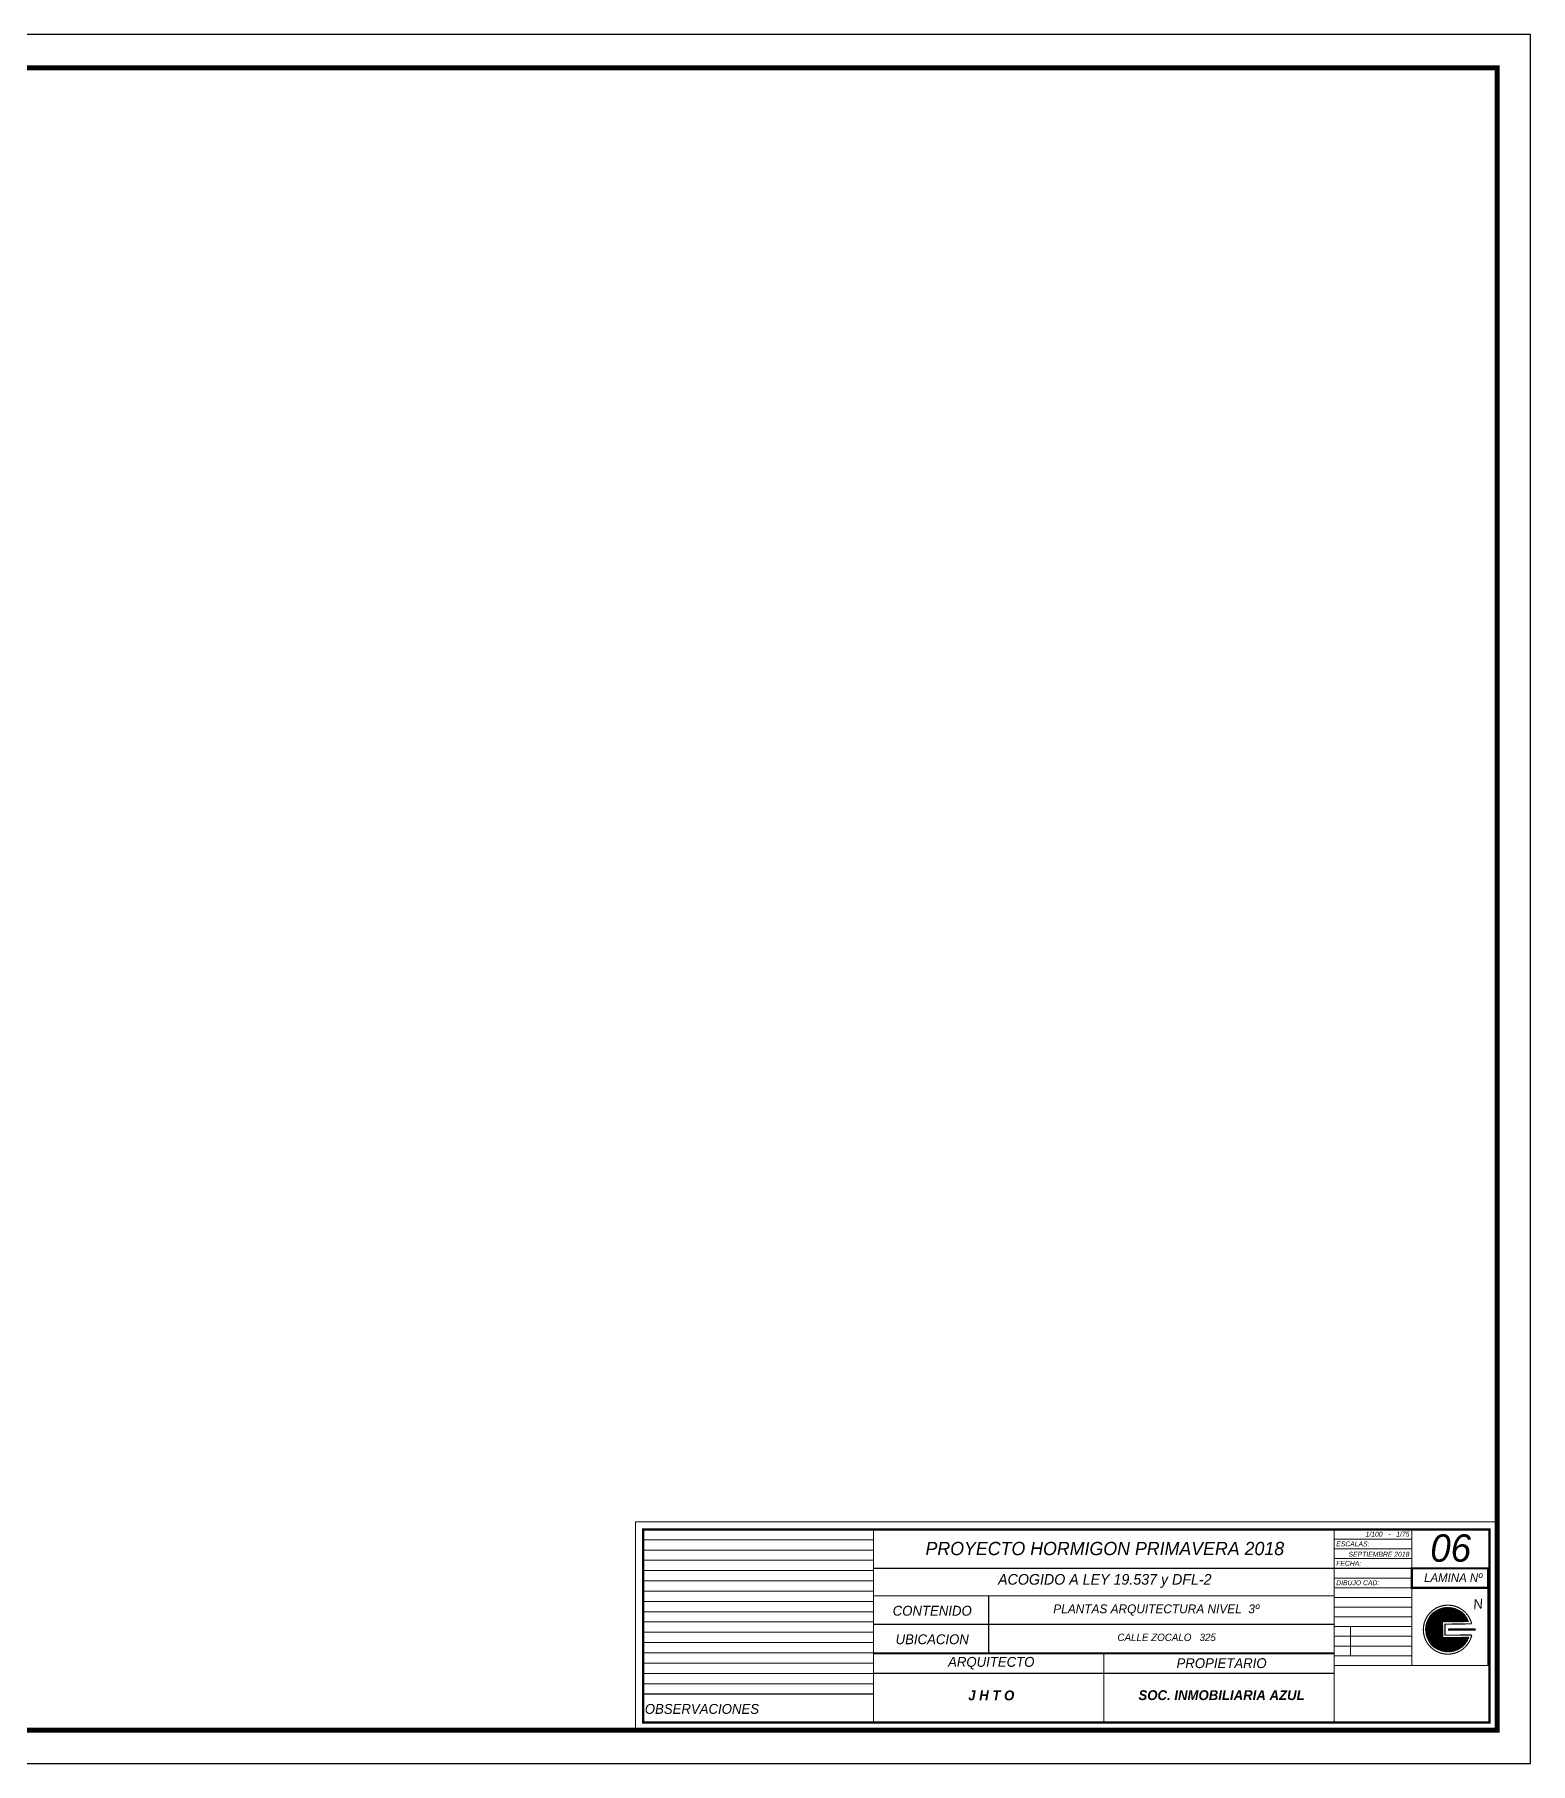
# Model space of a CAD drawing. Header units: millimetres. Extents: x 1217 to 2428, y 234 to 644.
# Drawn here: x 2383.5 to 2428.5, y 452.4 to 504.4 of the extents above; entities that cross this region are included whole.
import ezdxf

# ---------------------------------------------------------------- set-up
doc = ezdxf.new("R2010")
doc.units = ezdxf.units.MM
doc.layers.get('0').update_dxf_attribs({"lineweight": 5})
doc.layers.add('0.1', color=251, linetype='Continuous')
doc.styles.get("Standard").update_dxf_attribs({"font": 'arial.ttf'})

msp = doc.modelspace()

# ---------------------------------------------------------------- hatches: boundary and pattern name
h = msp.add_hatch()
h.set_pattern_fill('ANSI31', color=256, scale=0.003706, angle=702.803715, style=0)
h.set_pattern_definition([(45.600571, (2294.421321, 282.118993), (0.0084065229, -0.00823211136), [])])
h.paths.add_polyline_path([(2426.60075, 456.70593), (2425.82004, 456.69774), (2425.82497, 456.22716), (2426.60568, 456.23534, -5.50396518)])

# ---------------------------------------------------------------- linework, layer by layer
for p, q in [((2408.70012, 459.4772, 0), (2401.77238, 459.4772, 0)), ((2408.70012, 459.168, 0), (2401.77238, 459.168, 0)), ((2408.70012, 457.10348, 0), (2408.70012, 459.4772, 0)), ((2408.70012, 459.4772, 0), (2424.89237, 459.4772, 0)), ((2424.89237, 457.72461, 0), (2424.89237, 459.4772, 0)), ((2424.89237, 459.4772, 0), (2427.22915, 459.4772, 0)), ((2427.22915, 455.38783, 0), (2427.22915, 459.4772, 0)), ((2408.70012, 458.8588, 0), (2401.77238, 458.8588, 0)), ((2408.70012, 458.81914, 0), (2408.70012, 455.38783, 0)), ((2422.55559, 458.893, 0), (2424.89237, 458.893, 0)), ((2408.70012, 458.5496, 0), (2401.77238, 458.5496, 0)), ((2408.70012, 458.2404, 0), (2401.77238, 458.2404, 0)), ((2422.55559, 458.6009, 0), (2424.89237, 458.6009, 0)), ((2422.55559, 458.30881, 0), (2424.89237, 458.30881, 0)), ((2424.89237, 458.30881, 0), (2427.22915, 458.30881, 0)), ((2408.70012, 457.9312, 0), (2401.77238, 457.9312, 0)), ((2408.70012, 457.622, 0), (2401.77238, 457.622, 0)), ((2422.55559, 458.01671, 0), (2424.89237, 458.01671, 0)), ((2422.55559, 457.72461, 0), (2424.89237, 457.72461, 0)), ((2424.89237, 455.38783, 0), (2424.89237, 457.72461, 0)), ((2424.89237, 457.72461, 0), (2427.22915, 457.72461, 0)), ((2408.70012, 457.3128, 0), (2401.77238, 457.3128, 0)), ((2408.70012, 455.38783, 0), (2408.70012, 457.10348, 0)), ((2408.70012, 457.10348, 0), (2408.70012, 453.67218, 0)), ((2422.55559, 457.43251, 0), (2424.89237, 457.43251, 0)), ((2422.55559, 457.14042, 0), (2424.89237, 457.14042, 0)), ((2427.22915, 453.67218, 0), (2427.22915, 457.10348, 0)), ((2408.70012, 457.0036, 0), (2401.77238, 457.0036, 0)), ((2408.70012, 457.0036, 0), (2401.77238, 457.0036, 0)), ((2408.70012, 456.6944, 0), (2401.77238, 456.6944, 0)), ((2422.55559, 456.84832, 0), (2424.89237, 456.84832, 0)), ((2408.70012, 456.3852, 0), (2401.77238, 456.3852, 0)), ((2408.70012, 456.076, 0), (2401.77238, 456.076, 0)), ((2422.55559, 456.55622, 0), (2424.89237, 456.55622, 0)), ((2422.55559, 456.26413, 0), (2424.89237, 456.26413, 0)), ((2423.0467, 455.67993, 0), (2423.0467, 456.55622, 0)), ((2408.70012, 455.7668, 0), (2401.77238, 455.7668, 0)), ((2411.68277, 455.7668, 0), (2408.70012, 455.7668, 0)), ((2411.68277, 455.7668, 0), (2422.55559, 455.7668, 0)), ((2422.55559, 455.97203, 0), (2424.89237, 455.97203, 0)), ((2422.55559, 455.67993, 0), (2424.89237, 455.67993, 0)), ((2408.70012, 455.45761, 0), (2401.77238, 455.45761, 0)), ((2408.70012, 455.14841, 0), (2401.77238, 455.14841, 0)), ((2422.55559, 455.15113, 0), (2415.62785, 455.15113, 0)), ((2408.70012, 454.83921, 0), (2401.77238, 454.83921, 0)), ((2408.70012, 454.53001, 0), (2401.77238, 454.53001, 0)), ((2408.70012, 454.53001, 0), (2401.77238, 454.53001, 0)), ((2408.70012, 453.67218, 0), (2427.22915, 453.67218, 0)), ((2422.55559, 453.67218, 0), (2408.70012, 453.67218, 0))]:
    msp.add_line(p, q)
at = {"elevation": 0}
for points in [[(2401.54076, 453.44057), (2427.46076, 453.44057), (2427.46076, 459.70881), (2401.54076, 459.70881)], [(2422.55559, 458.6009), (2424.89237, 458.6009), (2424.89237, 459.1851), (2422.55559, 459.1851)], [(2422.55559, 458.01671), (2424.89237, 458.01671), (2424.89237, 458.6009), (2422.55559, 458.6009)]]:
    msp.add_lwpolyline(points, close=True, dxfattribs=at)
for points, const_width in [([(2401.77238, 453.67218), (2427.22915, 453.67218), (2427.22915, 459.4772), (2401.77238, 459.4772)], 0.06863), ([(2408.70012, 453.67218), (2401.77238, 453.67218), (2401.77238, 459.4772), (2408.70012, 459.4772)], 0.03431), ([(2401.77238, 454.53001), (2408.70012, 454.53001), (2408.70012, 459.4772), (2401.77238, 459.4772)], 0.03431), ([(2408.70012, 458.30881), (2422.55559, 458.30881), (2422.55559, 459.4772), (2408.70012, 459.4772)], 0.03431), ([(2422.55559, 458.893), (2424.89237, 458.893), (2424.89237, 459.4772), (2422.55559, 459.4772)], 0.03431), ([(2422.55559, 458.30881), (2424.89237, 458.30881), (2424.89237, 458.893), (2422.55559, 458.893)], 0.03431), ([(2424.89237, 457.72461), (2427.1858, 457.72461), (2427.1858, 458.30881), (2424.89237, 458.30881)], 0.06863), ([(2422.55559, 456.55622), (2424.89237, 456.55622), (2424.89237, 457.72461), (2422.55559, 457.72461)], 0.03431), ([(2424.89237, 455.38783), (2427.1858, 455.38783), (2427.1858, 457.72461), (2424.89237, 457.72461)], 0.03431), ([(2408.70012, 456.62463), (2412.16398, 456.62463), (2412.16398, 457.48246), (2408.70012, 457.48246)], 0.03431), ([(2408.70012, 455.7668), (2412.16398, 455.7668), (2412.16398, 457.48246), (2408.70012, 457.48246)], 0.03431), ([(2408.70012, 455.7668), (2412.16398, 455.7668), (2412.16398, 456.62463), (2408.70012, 456.62463)], 0.03431), ([(2408.70012, 453.67218), (2422.55559, 453.67218), (2422.55559, 455.15113), (2408.70012, 455.15113)], 0.03431), ([(2422.55559, 455.38783), (2427.22915, 455.38783), (2427.22915, 453.67218), (2422.55559, 453.67218)], 0.03431), ([(2422.55559, 453.67218), (2427.22915, 453.67218), (2427.22915, 455.38783), (2422.55559, 455.38783)], 0.03431), ([(2401.77238, 453.67218), (2408.70012, 453.67218), (2408.70012, 454.53001), (2401.77238, 454.53001)], 0.03431)]:
    msp.add_lwpolyline(points, close=True, dxfattribs=dict(at, const_width=const_width))
for points, const_width in [([(2424.89237, 457.72461), (2424.89237, 459.4772), (2422.55559, 459.4772), (2422.55559, 457.72461)], 0.03431), ([(2412.16398, 457.48246), (2422.55559, 457.48246)], 0.03431), ([(2412.16398, 456.62463), (2422.55559, 456.62463)], 0.03431), ([(2422.55559, 456.56086), (2422.55559, 455.39247)], 0.03431), ([(2425.97707, 456.46407), (2426.81182, 456.47282)], 0.06863), ([(2422.55559, 455.73533), (2408.70012, 455.73533)], 0.03431), ([(2415.62785, 455.15113), (2415.62785, 455.73533)], 0.03431), ([(2415.62785, 453.67218), (2415.62785, 455.15113)], 0.03431)]:
    msp.add_lwpolyline(points, dxfattribs=dict(at, const_width=const_width))
at = {"const_width": 0.03431, "elevation": 0}
msp.add_lwpolyline([(2426.69376, 456.63827), (2425.88938, 456.62984), (2425.89287, 456.2965), (2426.69725, 456.30493, -8.73557818)], format="xyb", close=True, dxfattribs=at)
at = {"elevation": 0}
msp.add_lwpolyline([(2426.60075, 456.70593), (2425.82004, 456.69774), (2425.82497, 456.22716), (2426.60568, 456.23534, -5.50396518)], format="xyb", close=True, dxfattribs=at)
at = {"layer": '0.1', "ltscale": 3, "elevation": 0}
msp.add_lwpolyline([(2338.46076, 452.44057), (2428.46076, 452.44057), (2428.46076, 504.44057), (2338.46076, 504.44057)], close=True, dxfattribs=at)
at = {"layer": '0.1', "ltscale": 3, "const_width": 0.15, "elevation": 0}
msp.add_lwpolyline([(2339.46076, 453.44057), (2427.46076, 453.44057), (2427.46076, 503.44057), (2339.46076, 503.44057)], close=True, dxfattribs=at)

# ---------------------------------------------------------------- texts
for s, insert, char_height, width, attachment_point in [('{\\fCentury Gothic|b0|i1|c0|p34;\\C252;1/100   -   1/75}', (2424.82132, 459.33411, 0), 0.1482323, 1.711074, 6), ('{\\fCentury Gothic|b0|i1|c0|p34;06}', (2426.06214, 458.91277, 0), 0.8235127, 6.7062148, 5), ('{\\fCentury Gothic|b0|i1|c0|p34;PROYECTO HORMIGON PRIMAVERA 2018}', (2415.65754, 458.90192, 0), 0.4, 16.0948265, 5), ('{\\fCentury Gothic|b0|i1|c0|p34;\\C0;ESCALAS:}', (2422.61834, 459.04201, 0), 0.1482323, 3.6150046, 4), ('{\\fCentury Gothic|b0|i1|c0|p34;\\C252;SEPTIEMBRE 2018}', (2424.82132, 458.73102, 0), 0.1482323, 1.7872521, 6), ('{\\fCentury Gothic|b0|i1|c0|p34;ACOGIDO A LEY 19.537 y DFL-2}', (2415.65754, 457.92834, 0), 0.32, 16.0948265, 5), ('{\\fCentury Gothic|b0|i1|c0|p34;\\C0;FECHA:}', (2422.61834, 458.45781, 0), 0.1482323, 3.6150046, 4), ('{\\fCentury Gothic|b0|i1|c0|p34;LAMINA Nº}', (2426.13795, 458.02736, 0), 0.2573477, 2.0956921, 5), ('{\\fCentury Gothic|b0|i1|c0|p34;\\C256;DIBUJO CAD:}', (2422.61834, 457.87362, 0), 0.1482323, 3.6150046, 4), ('{\\fCentury Gothic|b0|i1|c0|p34;\\C252;CONTENIDO}', (2410.46475, 457.03039, 0), 0.2964646, 7.2300091, 5), ('{\\fCentury Gothic|b0|i1|c0|p34;\\C252;PLANTAS ARQUITECTURA NIVEL  3º  }', (2420.30439, 457.22308, 0), 0.2668181, 14.8817848, 3), ('{\\fCentury Gothic|b0|i1|c0|p34;\\C252;UBICACION}', (2410.46475, 456.17256, 0), 0.2964646, 7.2300091, 5), ('{\\fCentury Gothic|b0|i1|c0|p34;\\C252;  CALLE ZOCALO   325}', (2418.99764, 456.34339, 0), 0.22, 14.8817848, 3), ('{\\fCentury Gothic|b0|i1|c0|p34;ARQUITECTO}', (2412.24117, 455.45388, 0), 0.2964646, 7.2300091, 5), ('{\\fCentury Gothic|b0|i1|c0|p34;PROPIETARIO}', (2419.16891, 455.45388, 0), 0.2964646, 7.2300091, 5), ('{\\fCentury Gothic|b1|i1|c0|p34;J H T O}', (2412.24117, 454.48402, 0), 0.2964646, 7.2300091, 5), ('{\\fCentury Gothic|b1|i1|c0|p34;SOC. INMOBILIARIA AZUL}', (2419.16891, 454.49188, 0), 0.2964646, 7.2300091, 5), ('{\\fCentury Gothic|b0|i1|c0|p34;\\C252;OBSERVACIONES}', (2403.53701, 454.07794, 0), 0.2964646, 7.2300091, 5)]:
    msp.add_mtext(s, dxfattribs=dict(insert=insert, char_height=char_height, width=width, attachment_point=attachment_point))
at = {"ltscale": 0.004, "insert": (2420.57227, 459.01029, 0), "char_height": 0.0014476, "width": 0.0491809, "attachment_point": 7}
msp.add_mtext('{\\fVerdana|b0|i0|c0|p34;PAVIMEN TO HORMIGON}', dxfattribs=at)
at = {"insert": (2426.88315, 457.23825, 0), "char_height": 0.2964646, "width": 7.2300091, "attachment_point": 5, "rotation": 6.774189}
msp.add_mtext('{\\fCentury Gothic|b0|i1|c0|p34;\\C252;N}', dxfattribs=at)

doc.saveas('drawing.dxf')
